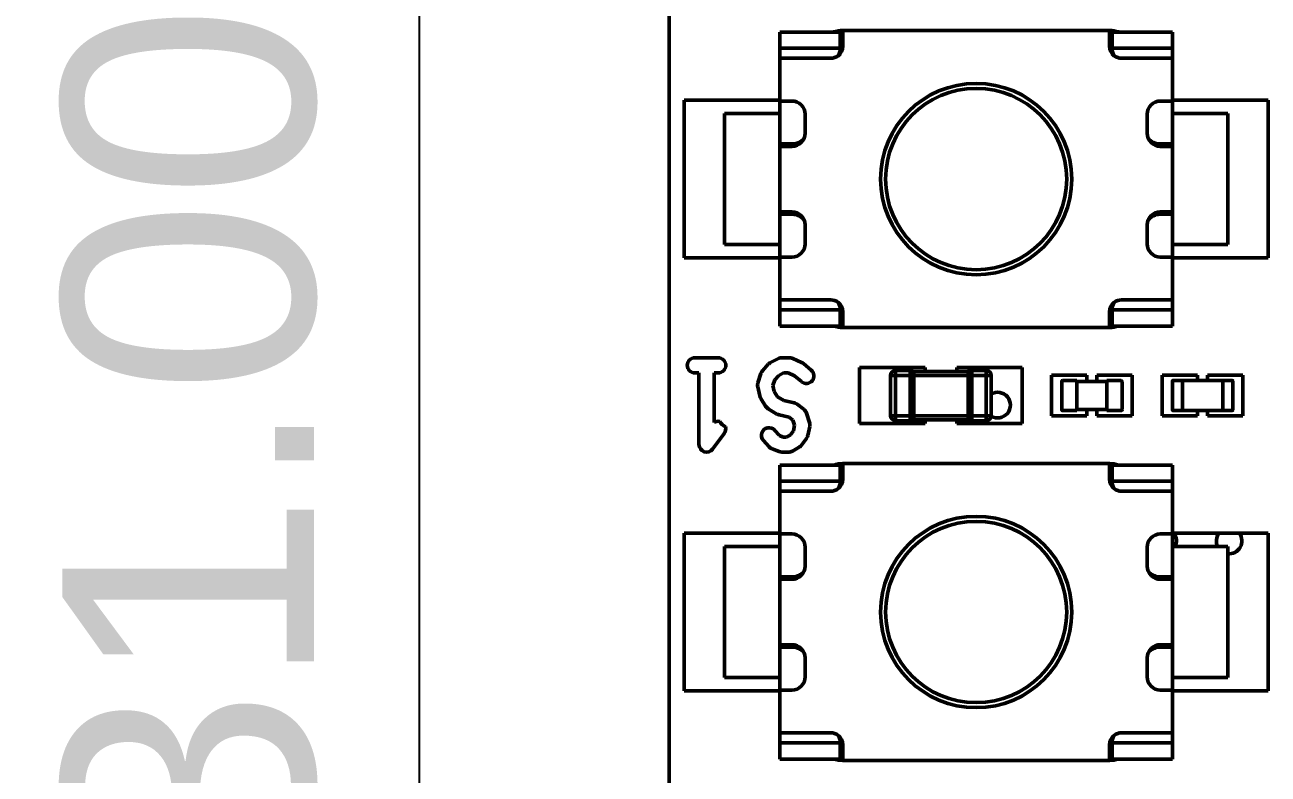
# Model space of a CAD drawing. Header units: millimetres. Extents: x 46 to 194, y 102 to 162.
# Drawn here: x 46.02 to 58.37, y 119.62 to 127.06 of the extents above; entities that cross this region are included whole.
import ezdxf

# ---------------------------------------------------------------- set-up
doc = ezdxf.new("R2010")
doc.units = ezdxf.units.MM
doc.header["$LTSCALE"] = 0.75
doc.layers.add('FD_Dimensions', color=7, linetype='Continuous', lineweight=25)
doc.layers.add('Visible', color=7, linetype='Continuous', lineweight=50)
doc.styles.get("Standard").update_dxf_attribs({"font": 'arial.ttf'})
doc.dimstyles.new('Dim-ISO-25', dxfattribs={"dimtxt": 2.5, "dimasz": 2.5, "dimexe": 1.5, "dimexo": 0, "dimgap": 1, "dimtad": 1, "dimzin": 4, "dimdsep": 46, "dimtxsty": 'Standard', "dimblk": 'OPEN90', "dimcen": 0, "dimazin": 1, "dimtp": 0.1, "dimtm": 0.1, "dimtfac": 0.72, "dimtmove": 0, "dimatfit": 3, "dimfxl": 1, "dimtzin": 4, "dimarcsym": 0})

# ---------------------------------------------------------------- blocks, each defined once
blk = doc.blocks.new('_Open90')
at = {"color": 0, "linetype": 'ByBlock', "lineweight": -2}
for p, q in [((-0.5, 0.5), (0, 0)), ((0, 0), (-1, 0)), ((0, 0), (-0.5, -0.5))]:
    blk.add_line(p, q, dxfattribs=at)
blk = doc.blocks.new('*D20')
at = {"layer": 'Defpoints', "color": 0, "transparency": 16777216}
for p in [(54.440882, 141.306712), (49.937409, 110.306519), (54.440882, 110.306519)]:
    blk.add_point(p, dxfattribs=at)
at = {"layer": 'FD_Dimensions', "color": 0, "lineweight": -2, "transparency": 16777216}
for p, q in [((54.440882, 141.306712), (48.437409, 141.306712)), ((49.937409, 138.806712), (49.937409, 112.806519)), ((54.440882, 110.306519), (48.437409, 110.306519))]:
    blk.add_line(p, q, dxfattribs=at)
at = {"layer": 'FD_Dimensions', "color": 0, "lineweight": -2, "transparency": 16777216, "xscale": 2.5, "yscale": 2.5, "zscale": 2.5}
for p, rotation in [((49.937409, 141.306712), 90), ((49.937409, 110.306519), 270)]:
    blk.add_blockref('_Open90', p, dxfattribs=dict(at, rotation=rotation))
at = {"layer": 'FD_Dimensions', "color": 0, "transparency": 16777216, "insert": (47.659291, 125.806615), "char_height": 2.5, "attachment_point": 5, "rotation": 90}
blk.add_mtext('31.00mm', dxfattribs=at)

msp = doc.modelspace()

# ---------------------------------------------------------------- linework, layer by layer
at = {"layer": 'Visible'}
for p, q in [((52.42, 110.269), (52.42, 141.269)), ((54.146, 127.001), (54.146, 126.846)), ((56.796, 127.001), (54.146, 127.001)), ((56.796, 126.846), (56.796, 127.001)), ((53.521, 126.826), (53.521, 126.986)), ((53.521, 126.986), (54.121, 126.986)), ((54.121, 126.986), (54.121, 126.826)), ((56.821, 126.826), (56.821, 126.986)), ((56.821, 126.986), (57.421, 126.986)), ((57.421, 126.986), (57.421, 126.826)), ((53.521, 126.726), (53.521, 126.826)), ((53.521, 126.826), (54.121, 126.826)), ((54.121, 126.826), (54.144, 126.826)), ((56.798, 126.826), (56.821, 126.826)), ((56.821, 126.826), (57.421, 126.826)), ((57.421, 126.826), (57.421, 126.726)), ((54.026, 126.726), (53.521, 126.726)), ((53.521, 126.301), (53.521, 126.726)), ((57.421, 126.726), (56.916, 126.726)), ((57.421, 126.726), (57.421, 126.301)), ((52.569, 126.308), (52.569, 124.745)), ((53.521, 126.308), (52.569, 126.308)), ((53.521, 126.301), (53.641, 126.301)), ((53.521, 125.876), (53.521, 126.301)), ((57.301, 126.301), (57.421, 126.301)), ((58.372, 126.308), (57.421, 126.308)), ((57.421, 126.301), (57.421, 125.876)), ((58.372, 124.745), (58.372, 126.308)), ((52.971, 126.176), (53.521, 126.176)), ((52.971, 126.176), (52.971, 124.876)), ((53.771, 126.171), (53.771, 125.981)), ((57.171, 125.981), (57.171, 126.171)), ((57.421, 126.176), (57.971, 126.176)), ((57.971, 124.876), (57.971, 126.176)), ((53.521, 125.876), (53.521, 125.851)), ((53.521, 125.876), (53.646, 125.876)), ((53.641, 125.851), (53.521, 125.851)), ((53.521, 125.851), (53.521, 125.201)), ((57.296, 125.876), (57.421, 125.876)), ((57.421, 125.851), (57.301, 125.851)), ((57.421, 125.851), (57.421, 125.876)), ((57.421, 125.201), (57.421, 125.851)), ((53.521, 125.201), (53.521, 125.176)), ((53.521, 125.201), (53.641, 125.201)), ((53.521, 124.751), (53.521, 125.176)), ((53.646, 125.176), (53.521, 125.176)), ((57.421, 125.176), (57.296, 125.176)), ((57.301, 125.201), (57.421, 125.201)), ((57.421, 125.176), (57.421, 125.201)), ((57.421, 125.176), (57.421, 124.751)), ((53.771, 125.071), (53.771, 124.881)), ((57.171, 124.881), (57.171, 125.071)), ((53.521, 124.876), (52.971, 124.876)), ((57.971, 124.876), (57.421, 124.876)), ((52.569, 124.745), (53.521, 124.745)), ((53.641, 124.751), (53.521, 124.751)), ((53.521, 124.326), (53.521, 124.751)), ((57.421, 124.751), (57.301, 124.751)), ((57.421, 124.751), (57.421, 124.326)), ((57.421, 124.745), (58.372, 124.745)), ((53.521, 124.326), (54.026, 124.326)), ((53.521, 124.226), (53.521, 124.326)), ((56.916, 124.326), (57.421, 124.326)), ((57.421, 124.326), (57.421, 124.226)), ((53.521, 124.066), (53.521, 124.226)), ((54.121, 124.226), (53.521, 124.226)), ((54.144, 124.226), (54.121, 124.226)), ((54.121, 124.226), (54.121, 124.066)), ((54.146, 124.206), (54.146, 124.051)), ((56.796, 124.051), (56.796, 124.206)), ((56.821, 124.226), (56.798, 124.226)), ((57.421, 124.226), (56.821, 124.226)), ((56.821, 124.066), (56.821, 124.226)), ((57.421, 124.226), (57.421, 124.066)), ((53.521, 124.066), (54.121, 124.066)), ((54.146, 124.051), (56.796, 124.051)), ((56.821, 124.066), (57.421, 124.066)), ((52.675, 123.751), (52.909, 123.751)), ((52.675, 123.751), (52.909, 123.751)), ((53.347, 123.621), (53.406, 123.687)), ((53.347, 123.621), (53.406, 123.687)), ((53.428, 123.704), (53.506, 123.743)), ((53.428, 123.704), (53.506, 123.743)), ((53.54, 123.751), (53.618, 123.751)), ((53.54, 123.751), (53.618, 123.751)), ((53.649, 123.745), (53.736, 123.705)), ((53.649, 123.745), (53.736, 123.705)), ((53.754, 123.694), (53.832, 123.629)), ((53.754, 123.694), (53.832, 123.629)), ((52.717, 123.601), (52.675, 123.601)), ((52.717, 123.601), (52.675, 123.601)), ((52.717, 122.889), (52.717, 123.601)), ((52.717, 122.889), (52.717, 123.601)), ((52.867, 123.601), (52.867, 123.108)), ((52.909, 123.601), (52.867, 123.601)), ((52.867, 123.601), (52.867, 123.108)), ((52.909, 123.601), (52.867, 123.601)), ((53.303, 123.502), (53.332, 123.594)), ((53.303, 123.502), (53.332, 123.594)), ((53.509, 123.576), (53.47, 123.533)), ((53.509, 123.576), (53.47, 123.533)), ((53.558, 123.601), (53.509, 123.576)), ((53.558, 123.601), (53.509, 123.576)), ((53.602, 123.601), (53.558, 123.601)), ((53.602, 123.601), (53.558, 123.601)), ((53.665, 123.573), (53.602, 123.601)), ((53.665, 123.573), (53.602, 123.601)), ((53.735, 123.514), (53.665, 123.573)), ((53.735, 123.514), (53.665, 123.573)), ((54.313, 123.655), (54.313, 123.097)), ((54.964, 123.655), (54.313, 123.655)), ((54.671, 123.576), (54.621, 123.576)), ((54.621, 123.576), (54.671, 123.576)), ((54.621, 123.576), (54.621, 123.176)), ((54.621, 123.176), (54.621, 123.576)), ((54.671, 123.626), (54.671, 123.576)), ((54.814, 123.626), (54.671, 123.626)), ((54.671, 123.576), (54.671, 123.626)), ((54.671, 123.626), (54.814, 123.626)), ((54.671, 123.576), (54.814, 123.576)), ((54.671, 123.176), (54.671, 123.576)), ((54.814, 123.576), (54.671, 123.576)), ((54.671, 123.576), (54.671, 123.176)), ((54.814, 123.626), (54.814, 123.576)), ((54.814, 123.576), (54.814, 123.626)), ((54.828, 123.576), (54.814, 123.576)), ((54.814, 123.176), (54.814, 123.576)), ((54.814, 123.576), (54.828, 123.576)), ((54.814, 123.576), (54.814, 123.176)), ((54.828, 123.624), (54.828, 123.576)), ((54.828, 123.576), (54.828, 123.624)), ((54.828, 123.576), (54.851, 123.576)), ((54.828, 123.176), (54.828, 123.576)), ((54.828, 123.576), (54.851, 123.576)), ((54.828, 123.576), (54.828, 123.176)), ((54.851, 123.616), (54.851, 123.576)), ((55.391, 123.616), (54.851, 123.616)), ((54.851, 123.576), (54.851, 123.616)), ((54.851, 123.616), (55.391, 123.616)), ((54.851, 123.576), (55.391, 123.576)), ((54.851, 123.176), (54.851, 123.576)), ((55.391, 123.576), (54.851, 123.576)), ((54.851, 123.576), (54.851, 123.176)), ((54.964, 123.616), (54.964, 123.655)), ((55.278, 123.655), (55.278, 123.616)), ((55.929, 123.655), (55.278, 123.655)), ((55.391, 123.616), (55.391, 123.576)), ((55.391, 123.576), (55.391, 123.616)), ((55.391, 123.576), (55.414, 123.576)), ((55.391, 123.176), (55.391, 123.576)), ((55.391, 123.576), (55.414, 123.576)), ((55.391, 123.576), (55.391, 123.176)), ((55.414, 123.624), (55.414, 123.576)), ((55.414, 123.576), (55.414, 123.624)), ((55.427, 123.576), (55.414, 123.576)), ((55.414, 123.176), (55.414, 123.576)), ((55.414, 123.576), (55.427, 123.576)), ((55.414, 123.576), (55.414, 123.176)), ((55.427, 123.626), (55.427, 123.576)), ((55.571, 123.626), (55.427, 123.626)), ((55.427, 123.576), (55.427, 123.626)), ((55.427, 123.626), (55.571, 123.626)), ((55.427, 123.576), (55.571, 123.576)), ((55.427, 123.176), (55.427, 123.576)), ((55.571, 123.576), (55.427, 123.576)), ((55.427, 123.576), (55.427, 123.176)), ((55.571, 123.626), (55.571, 123.576)), ((55.571, 123.576), (55.571, 123.626)), ((55.621, 123.576), (55.571, 123.576)), ((55.571, 123.176), (55.571, 123.576)), ((55.571, 123.576), (55.621, 123.576)), ((55.571, 123.576), (55.571, 123.176)), ((55.621, 123.176), (55.621, 123.576)), ((55.621, 123.576), (55.621, 123.176)), ((55.929, 123.097), (55.929, 123.655)), ((56.22, 123.577), (56.22, 123.175)), ((56.572, 123.577), (56.22, 123.577)), ((56.572, 123.516), (56.572, 123.577)), ((56.67, 123.577), (56.67, 123.516)), ((57.022, 123.577), (56.67, 123.577)), ((57.022, 123.175), (57.022, 123.577)), ((57.32, 123.577), (57.32, 123.175)), ((57.672, 123.577), (57.32, 123.577)), ((57.672, 123.526), (57.672, 123.577)), ((57.77, 123.577), (57.77, 123.526)), ((58.122, 123.577), (57.77, 123.577)), ((58.122, 123.175), (58.122, 123.577)), ((53.32, 123.372), (53.301, 123.464)), ((53.32, 123.372), (53.301, 123.464)), ((53.47, 123.533), (53.452, 123.475)), ((53.47, 123.533), (53.452, 123.475)), ((53.452, 123.475), (53.465, 123.416)), ((53.452, 123.475), (53.465, 123.416)), ((53.465, 123.416), (53.497, 123.364)), ((53.465, 123.416), (53.497, 123.364)), ((56.321, 123.516), (56.321, 123.236)), ((56.471, 123.526), (56.331, 123.526)), ((56.471, 123.526), (56.471, 123.516)), ((56.771, 123.516), (56.471, 123.516)), ((56.471, 123.236), (56.471, 123.516)), ((56.771, 123.526), (56.771, 123.516)), ((56.771, 123.526), (56.911, 123.526)), ((56.771, 123.236), (56.771, 123.516)), ((56.921, 123.516), (56.921, 123.236)), ((57.421, 123.231), (57.421, 123.521)), ((57.426, 123.526), (57.521, 123.526)), ((57.521, 123.521), (57.521, 123.526)), ((57.921, 123.526), (57.521, 123.526)), ((57.521, 123.525), (57.921, 123.525)), ((57.521, 123.231), (57.521, 123.521)), ((57.521, 123.506), (57.521, 123.246)), ((57.921, 123.526), (58.016, 123.526)), ((57.921, 123.526), (57.921, 123.521)), ((57.921, 123.521), (57.921, 123.231)), ((57.921, 123.246), (57.921, 123.506)), ((58.021, 123.521), (58.021, 123.231)), ((53.379, 123.269), (53.33, 123.348)), ((53.379, 123.269), (53.33, 123.348)), ((53.497, 123.364), (53.559, 123.327)), ((53.497, 123.364), (53.559, 123.327)), ((53.559, 123.327), (53.664, 123.303)), ((53.559, 123.327), (53.664, 123.303)), ((53.693, 123.289), (53.761, 123.237)), ((53.693, 123.289), (53.761, 123.237)), ((53.492, 123.192), (53.404, 123.244)), ((53.492, 123.192), (53.404, 123.244)), ((53.614, 123.16), (53.514, 123.183)), ((53.614, 123.16), (53.514, 123.183)), ((53.787, 123.2), (53.816, 123.109)), ((53.787, 123.2), (53.816, 123.109)), ((54.671, 123.176), (54.621, 123.176)), ((54.621, 123.176), (54.671, 123.176)), ((54.671, 123.176), (54.814, 123.176)), ((54.671, 123.176), (54.671, 123.126)), ((54.814, 123.176), (54.671, 123.176)), ((54.671, 123.126), (54.671, 123.176)), ((54.828, 123.176), (54.814, 123.176)), ((54.814, 123.176), (54.814, 123.126)), ((54.814, 123.176), (54.828, 123.176)), ((54.814, 123.126), (54.814, 123.176)), ((54.851, 123.176), (54.828, 123.176)), ((54.828, 123.176), (54.828, 123.128)), ((54.851, 123.176), (54.828, 123.176)), ((54.828, 123.128), (54.828, 123.176)), ((54.851, 123.176), (55.391, 123.176)), ((54.851, 123.176), (54.851, 123.136)), ((55.391, 123.176), (54.851, 123.176)), ((54.851, 123.136), (54.851, 123.176)), ((55.414, 123.176), (55.391, 123.176)), ((55.391, 123.176), (55.391, 123.136)), ((55.414, 123.176), (55.391, 123.176)), ((55.391, 123.136), (55.391, 123.176)), ((55.427, 123.176), (55.414, 123.176)), ((55.414, 123.176), (55.414, 123.128)), ((55.414, 123.176), (55.427, 123.176)), ((55.414, 123.128), (55.414, 123.176)), ((55.427, 123.176), (55.571, 123.176)), ((55.427, 123.176), (55.427, 123.126)), ((55.571, 123.176), (55.427, 123.176)), ((55.427, 123.126), (55.427, 123.176)), ((55.621, 123.176), (55.571, 123.176)), ((55.571, 123.176), (55.571, 123.126)), ((55.571, 123.176), (55.621, 123.176)), ((55.571, 123.126), (55.571, 123.176)), ((56.22, 123.175), (56.572, 123.175)), ((56.331, 123.226), (56.471, 123.226)), ((56.771, 123.236), (56.471, 123.236)), ((56.471, 123.236), (56.471, 123.226)), ((56.572, 123.175), (56.572, 123.236)), ((56.67, 123.236), (56.67, 123.175)), ((56.67, 123.175), (57.022, 123.175)), ((56.771, 123.236), (56.771, 123.226)), ((56.911, 123.226), (56.771, 123.226)), ((57.32, 123.175), (57.672, 123.175)), ((57.521, 123.226), (57.426, 123.226)), ((57.521, 123.226), (57.521, 123.231)), ((57.521, 123.227), (57.921, 123.227)), ((57.921, 123.227), (57.521, 123.227)), ((57.672, 123.175), (57.672, 123.227)), ((57.77, 123.227), (57.77, 123.175)), ((57.77, 123.175), (58.122, 123.175)), ((57.921, 123.231), (57.921, 123.226)), ((58.016, 123.226), (57.921, 123.226)), ((53.651, 123.132), (53.614, 123.16)), ((53.651, 123.132), (53.614, 123.16)), ((53.667, 123.082), (53.651, 123.132)), ((53.667, 123.082), (53.651, 123.132)), ((53.655, 123.025), (53.667, 123.082)), ((53.655, 123.025), (53.667, 123.082)), ((53.818, 123.07), (53.798, 122.978)), ((53.818, 123.07), (53.798, 122.978)), ((54.313, 123.097), (54.964, 123.097)), ((54.671, 123.126), (54.814, 123.126)), ((54.814, 123.126), (54.671, 123.126)), ((54.851, 123.136), (55.391, 123.136)), ((55.391, 123.136), (54.851, 123.136)), ((54.964, 123.097), (54.964, 123.136)), ((55.278, 123.136), (55.278, 123.097)), ((55.278, 123.097), (55.929, 123.097)), ((55.427, 123.126), (55.571, 123.126)), ((55.571, 123.126), (55.427, 123.126)), ((52.969, 123.001), (52.852, 122.844)), ((52.969, 123.001), (52.852, 122.844)), ((53.416, 122.865), (53.357, 122.931)), ((53.416, 122.865), (53.357, 122.931)), ((53.469, 123.031), (53.516, 122.979)), ((53.469, 123.031), (53.516, 122.979)), ((53.516, 122.979), (53.554, 122.964)), ((53.516, 122.979), (53.554, 122.964)), ((53.554, 122.964), (53.588, 122.964)), ((53.554, 122.964), (53.588, 122.964)), ((53.588, 122.964), (53.625, 122.985)), ((53.588, 122.964), (53.625, 122.985)), ((53.625, 122.985), (53.655, 123.025)), ((53.625, 122.985), (53.655, 123.025)), ((53.785, 122.949), (53.737, 122.884)), ((53.785, 122.949), (53.737, 122.884)), ((53.513, 122.819), (53.445, 122.845)), ((53.513, 122.819), (53.445, 122.845)), ((53.608, 122.814), (53.54, 122.814)), ((53.608, 122.814), (53.54, 122.814)), ((53.714, 122.863), (53.646, 122.824)), ((53.714, 122.863), (53.646, 122.824)), ((53.521, 122.526), (53.521, 122.686)), ((53.521, 122.686), (54.121, 122.686)), ((54.121, 122.686), (54.121, 122.526)), ((54.146, 122.701), (54.146, 122.546)), ((56.796, 122.701), (54.146, 122.701)), ((56.796, 122.546), (56.796, 122.701)), ((56.821, 122.526), (56.821, 122.686)), ((56.821, 122.686), (57.421, 122.686)), ((57.421, 122.686), (57.421, 122.526)), ((53.521, 122.426), (53.521, 122.526)), ((53.521, 122.526), (54.121, 122.526)), ((54.026, 122.426), (53.521, 122.426)), ((53.521, 122.001), (53.521, 122.426)), ((54.121, 122.526), (54.144, 122.526)), ((56.798, 122.526), (56.821, 122.526)), ((56.821, 122.526), (57.421, 122.526)), ((57.421, 122.426), (56.916, 122.426)), ((57.421, 122.526), (57.421, 122.426)), ((57.421, 122.426), (57.421, 122.001)), ((52.569, 122.008), (52.569, 120.444)), ((53.521, 122.008), (52.569, 122.008)), ((53.521, 122.001), (53.641, 122.001)), ((53.521, 121.576), (53.521, 122.001)), ((57.301, 122.001), (57.421, 122.001)), ((58.372, 122.008), (57.421, 122.008)), ((57.421, 122.001), (57.421, 121.576)), ((58.372, 120.444), (58.372, 122.008)), ((52.971, 121.876), (53.521, 121.876)), ((52.971, 121.876), (52.971, 120.576)), ((53.771, 121.871), (53.771, 121.681)), ((57.171, 121.681), (57.171, 121.871)), ((57.421, 121.876), (57.971, 121.876)), ((57.971, 120.576), (57.971, 121.876)), ((53.521, 121.576), (53.521, 121.551)), ((53.521, 121.576), (53.646, 121.576)), ((57.296, 121.576), (57.421, 121.576)), ((57.421, 121.551), (57.421, 121.576)), ((53.641, 121.551), (53.521, 121.551)), ((53.521, 121.551), (53.521, 120.901)), ((57.421, 121.551), (57.301, 121.551)), ((57.421, 120.901), (57.421, 121.551)), ((53.521, 120.901), (53.521, 120.876)), ((53.521, 120.901), (53.641, 120.901)), ((53.521, 120.451), (53.521, 120.876)), ((53.646, 120.876), (53.521, 120.876)), ((57.421, 120.876), (57.296, 120.876)), ((57.301, 120.901), (57.421, 120.901)), ((57.421, 120.876), (57.421, 120.901)), ((57.421, 120.876), (57.421, 120.451)), ((53.771, 120.771), (53.771, 120.581)), ((57.171, 120.581), (57.171, 120.771)), ((53.521, 120.576), (52.971, 120.576)), ((57.971, 120.576), (57.421, 120.576)), ((53.641, 120.451), (53.521, 120.451)), ((53.521, 120.026), (53.521, 120.451)), ((57.421, 120.451), (57.301, 120.451)), ((57.421, 120.451), (57.421, 120.026)), ((52.569, 120.444), (53.521, 120.444)), ((57.421, 120.444), (58.372, 120.444)), ((53.521, 120.026), (54.026, 120.026)), ((53.521, 119.926), (53.521, 120.026)), ((56.916, 120.026), (57.421, 120.026)), ((57.421, 120.026), (57.421, 119.926)), ((53.521, 119.766), (53.521, 119.926)), ((54.121, 119.926), (53.521, 119.926)), ((54.144, 119.926), (54.121, 119.926)), ((54.121, 119.926), (54.121, 119.766)), ((54.146, 119.906), (54.146, 119.751)), ((56.796, 119.751), (56.796, 119.906)), ((56.821, 119.926), (56.798, 119.926)), ((57.421, 119.926), (56.821, 119.926)), ((56.821, 119.766), (56.821, 119.926)), ((57.421, 119.926), (57.421, 119.766)), ((53.521, 119.766), (54.121, 119.766)), ((54.146, 119.751), (56.796, 119.751)), ((56.821, 119.766), (57.421, 119.766))]:
    msp.add_line(p, q, dxfattribs=at)
at = {"layer": 'Visible', "extrusion": (0, 0, -1)}
for centre, radius in [((-55.471, 125.526), 0.95), ((-55.471, 125.526), 0.9), ((-55.471, 121.226), 0.95), ((-55.471, 121.226), 0.9)]:
    msp.add_circle(centre, radius, dxfattribs=at)
at = {"layer": 'Visible'}
for centre, radius, start, end in [((54.161, 126.604), 0.398, 92.256, 105.792), ((56.78, 126.604), 0.398, 74.208, 87.744), ((54.026, 126.846), 0.12, 307.6584, 0), ((53.971, 126.826), 0.15, 331.0114, 0), ((54.161, 126.611), 0.24, 93.5662, 99.5746), ((56.781, 126.611), 0.24, 80.4254, 86.4338), ((56.916, 126.846), 0.12, 180, 232.3416), ((56.971, 126.826), 0.15, 180, 208.9886), ((53.641, 125.981), 0.13, 270, 0), ((53.646, 126.026), 0.15, 270, 319.3824), ((57.301, 125.981), 0.13, 180, 270), ((57.296, 126.026), 0.15, 220.6176, 270), ((53.641, 125.071), 0.13, 360, 90), ((53.646, 125.026), 0.15, 40.6176, 90), ((57.301, 125.071), 0.13, 90, 180), ((57.296, 125.026), 0.15, 90, 139.3824), ((54.026, 124.206), 0.12, 360, 52.3416), ((53.971, 124.226), 0.15, 0, 28.9886), ((56.916, 124.206), 0.12, 127.6584, 180), ((56.971, 124.226), 0.15, 151.0114, 180), ((54.161, 124.441), 0.24, 260.4254, 266.4338), ((56.781, 124.441), 0.24, 273.5662, 279.5746), ((54.161, 124.449), 0.398, 254.208, 267.744), ((56.78, 124.449), 0.398, 272.256, 285.792), ((54.671, 123.576), 0.05, 90, 180), ((54.814, 123.576), 0.05, 74.0625, 90), ((55.427, 123.576), 0.05, 90, 105.9375), ((55.571, 123.576), 0.05, 0, 90), ((56.331, 123.516), 0.01, 90, 180), ((57.426, 123.521), 0.005, 90, 180), ((55.684, 123.281), 0.127, 239.7738, 120.1313), ((54.671, 123.176), 0.05, 180, 270), ((55.571, 123.176), 0.05, 270, 0), ((56.911, 123.236), 0.01, 270, 0), ((58.016, 123.231), 0.005, 270, 0), ((53.034, 123.182), 0.127, 209.4453, 245.2344), ((53.034, 123.182), 0.127, 209.4453, 245.2344), ((54.814, 123.176), 0.05, 270, 285.9375), ((55.427, 123.176), 0.05, 254.0625, 270), ((54.161, 122.303), 0.398, 92.256, 105.792), ((56.78, 122.303), 0.398, 74.208, 87.744), ((54.161, 122.311), 0.24, 93.5662, 99.5746), ((56.781, 122.311), 0.24, 80.4254, 86.4338), ((54.026, 122.546), 0.12, 307.6584, 0), ((53.971, 122.526), 0.15, 331.0114, 0), ((56.916, 122.546), 0.12, 180, 232.3416), ((56.971, 122.526), 0.15, 180, 208.9886), ((57.335, 121.931), 0.127, 334.2298, 37.0991), ((57.985, 121.931), 0.127, 142.9006, 205.7704), ((57.985, 121.931), 0.127, 263.6156, 37.0994), ((53.641, 121.681), 0.13, 270, 0), ((53.646, 121.726), 0.15, 270, 319.3824), ((57.301, 121.681), 0.13, 180, 270), ((57.296, 121.726), 0.15, 220.6176, 270), ((53.641, 120.771), 0.13, 360, 90), ((53.646, 120.726), 0.15, 40.6176, 90), ((57.301, 120.771), 0.13, 90, 180), ((57.296, 120.726), 0.15, 90, 139.3824), ((54.026, 119.906), 0.12, 360, 52.3416), ((53.971, 119.926), 0.15, 0, 28.9886), ((56.916, 119.906), 0.12, 127.6584, 180), ((56.971, 119.926), 0.15, 151.0114, 180), ((54.161, 120.141), 0.24, 260.4254, 266.4338), ((56.781, 120.141), 0.24, 273.5662, 279.5746), ((54.161, 120.149), 0.398, 254.208, 267.744), ((56.78, 120.149), 0.398, 272.256, 285.792)]:
    msp.add_arc(centre, radius, start, end, dxfattribs=at)
at = {"layer": 'Visible', "extrusion": (0, 0, -1)}
for centre, radius, start, end in [((-54.026, 126.846), 0.12, 232.3415, 270), ((-56.916, 126.846), 0.12, 270, 307.6585), ((-53.641, 126.171), 0.13, 90, 180), ((-57.301, 126.171), 0.13, 0, 90), ((-53.641, 124.881), 0.13, 180, 270), ((-57.301, 124.881), 0.13, 270, 0), ((-54.026, 124.206), 0.12, 90, 127.6585), ((-56.916, 124.206), 0.12, 52.3415, 90), ((-52.675, 123.676), 0.0751, 270.0006, 89.9994), ((-52.675, 123.676), 0.0751, 270.0006, 89.9994), ((-52.909, 123.676), 0.0751, 90.0006, 269.9994), ((-52.909, 123.676), 0.0751, 90.0006, 269.9994), ((-53.462, 123.637), 0.075, 41.5922, 63.3635), ((-53.462, 123.637), 0.075, 41.5922, 63.3635), ((-53.54, 123.676), 0.0751, 63.3722, 89.993), ((-53.54, 123.676), 0.0751, 63.3722, 89.993), ((-53.618, 123.676), 0.0751, 90.0077, 114.0478), ((-53.618, 123.676), 0.0751, 90.0077, 114.0478), ((-53.706, 123.637), 0.075, 114.0498, 130.1581), ((-53.706, 123.637), 0.075, 114.0498, 130.1581), ((-53.404, 123.571), 0.0751, 17.6277, 41.5964), ((-53.404, 123.571), 0.0751, 17.6277, 41.5964), ((-53.784, 123.571), 0.0751, 130.1545, 310.1529), ((-53.784, 123.571), 0.0751, 130.1545, 310.1529), ((-54.671, 123.576), 0.05, 0, 90), ((-54.814, 123.576), 0.05, 90, 105.9375), ((-54.776, 123.441), 0.19, 105.9175, 113.1826), ((-55.466, 123.442), 0.19, 66.8043, 74.0957), ((-55.427, 123.576), 0.05, 74.0625, 90), ((-55.571, 123.576), 0.05, 90, 180), ((-53.374, 123.479), 0.075, 347.9475, 17.6392), ((-53.374, 123.479), 0.075, 347.9475, 17.6392), ((-56.911, 123.516), 0.01, 90, 180), ((-58.016, 123.521), 0.005, 90, 180), ((-53.394, 123.387), 0.0749, 328.2129, 347.974), ((-53.394, 123.387), 0.0749, 328.2129, 347.974), ((-53.647, 123.23), 0.075, 102.6101, 127.6903), ((-53.647, 123.23), 0.075, 102.6101, 127.6903), ((-53.443, 123.309), 0.0751, 300.9747, 328.2193), ((-53.443, 123.309), 0.0751, 300.9747, 328.2193), ((-53.53, 123.256), 0.075, 282.6152, 300.9615), ((-53.53, 123.256), 0.075, 282.6152, 300.9615), ((-53.715, 123.177), 0.0751, 127.6945, 162.3215), ((-53.715, 123.177), 0.0751, 127.6945, 162.3215), ((-54.671, 123.176), 0.05, 270, 0), ((-55.571, 123.176), 0.05, 180, 270), ((-56.331, 123.236), 0.01, 270, 0), ((-57.426, 123.231), 0.005, 270, 0), ((-52.909, 123.046), 0.0751, 56.1734, 101.4143), ((-52.909, 123.046), 0.0751, 56.1734, 101.4143), ((-52.908, 123.046), 0.0751, 163.914, 216.5721), ((-52.908, 123.046), 0.0751, 163.914, 216.5721), ((-53.413, 122.981), 0.0751, 318.2833, 138.2834), ((-53.413, 122.981), 0.0751, 318.2833, 138.2834), ((-53.744, 123.086), 0.0751, 162.3391, 192.0026), ((-53.744, 123.086), 0.0751, 162.3391, 192.0026), ((-54.814, 123.176), 0.05, 254.0625, 270), ((-54.776, 123.311), 0.19, 246.8174, 254.0825), ((-55.466, 123.311), 0.19, 285.9043, 293.1957), ((-55.427, 123.176), 0.05, 270, 285.9375), ((-53.725, 122.994), 0.0751, 192.0107, 216.5043), ((-53.725, 122.994), 0.0751, 192.0107, 216.5043), ((-52.792, 122.889), 0.0751, 216.5721, 0.0002), ((-52.792, 122.889), 0.0751, 216.5721, 0.0002), ((-53.472, 122.915), 0.0751, 291.2237, 318.2683), ((-53.472, 122.915), 0.0751, 291.2237, 318.2683), ((-53.54, 122.889), 0.0751, 269.9974, 291.2087), ((-53.54, 122.889), 0.0751, 269.9974, 291.2087), ((-53.608, 122.889), 0.0751, 239.8017, 269.9973), ((-53.608, 122.889), 0.0751, 239.8017, 269.9973), ((-53.676, 122.928), 0.0751, 216.5169, 239.7894), ((-53.676, 122.928), 0.0751, 216.5169, 239.7894), ((-54.026, 122.546), 0.12, 232.3415, 270), ((-56.916, 122.546), 0.12, 270, 307.6585), ((-53.641, 121.871), 0.13, 90, 180), ((-57.301, 121.871), 0.13, 0, 90), ((-53.641, 120.581), 0.13, 180, 270), ((-57.301, 120.581), 0.13, 270, 0), ((-54.026, 119.906), 0.12, 90, 127.6585), ((-56.916, 119.906), 0.12, 52.3415, 90)]:
    msp.add_arc(centre, radius, start, end, dxfattribs=at)
at = {"layer": 'Visible'}
for points in [[(54.851, 123.616), (54.843, 123.619), (54.836, 123.622), (54.828, 123.624)], [(55.414, 123.624), (55.406, 123.622), (55.398, 123.619), (55.391, 123.616)], [(54.828, 123.128), (54.836, 123.13), (54.843, 123.133), (54.851, 123.136)], [(55.391, 123.136), (55.398, 123.133), (55.406, 123.13), (55.414, 123.128)]]:
    msp.add_open_spline(points, degree=3, dxfattribs=at)

# ---------------------------------------------------------------- dimensions: what is measured, and where the dimension line sits
at = {"layer": 'FD_Dimensions'}
dim = msp.add_aligned_dim(p1=(54.441, 141.307), p2=(54.441, 110.307), distance=-4.503, dimstyle='Dim-ISO-25', override={"dimlfac": 1, "dimpost": 'mm', "dimclrd": 0, "dimclre": 0}, dxfattribs=at)
dim.commit()
dim.dimension.update_dxf_attribs({"geometry": '*D20', "text_midpoint": (47.659, 125.807)})

doc.saveas('drawing.dxf')
